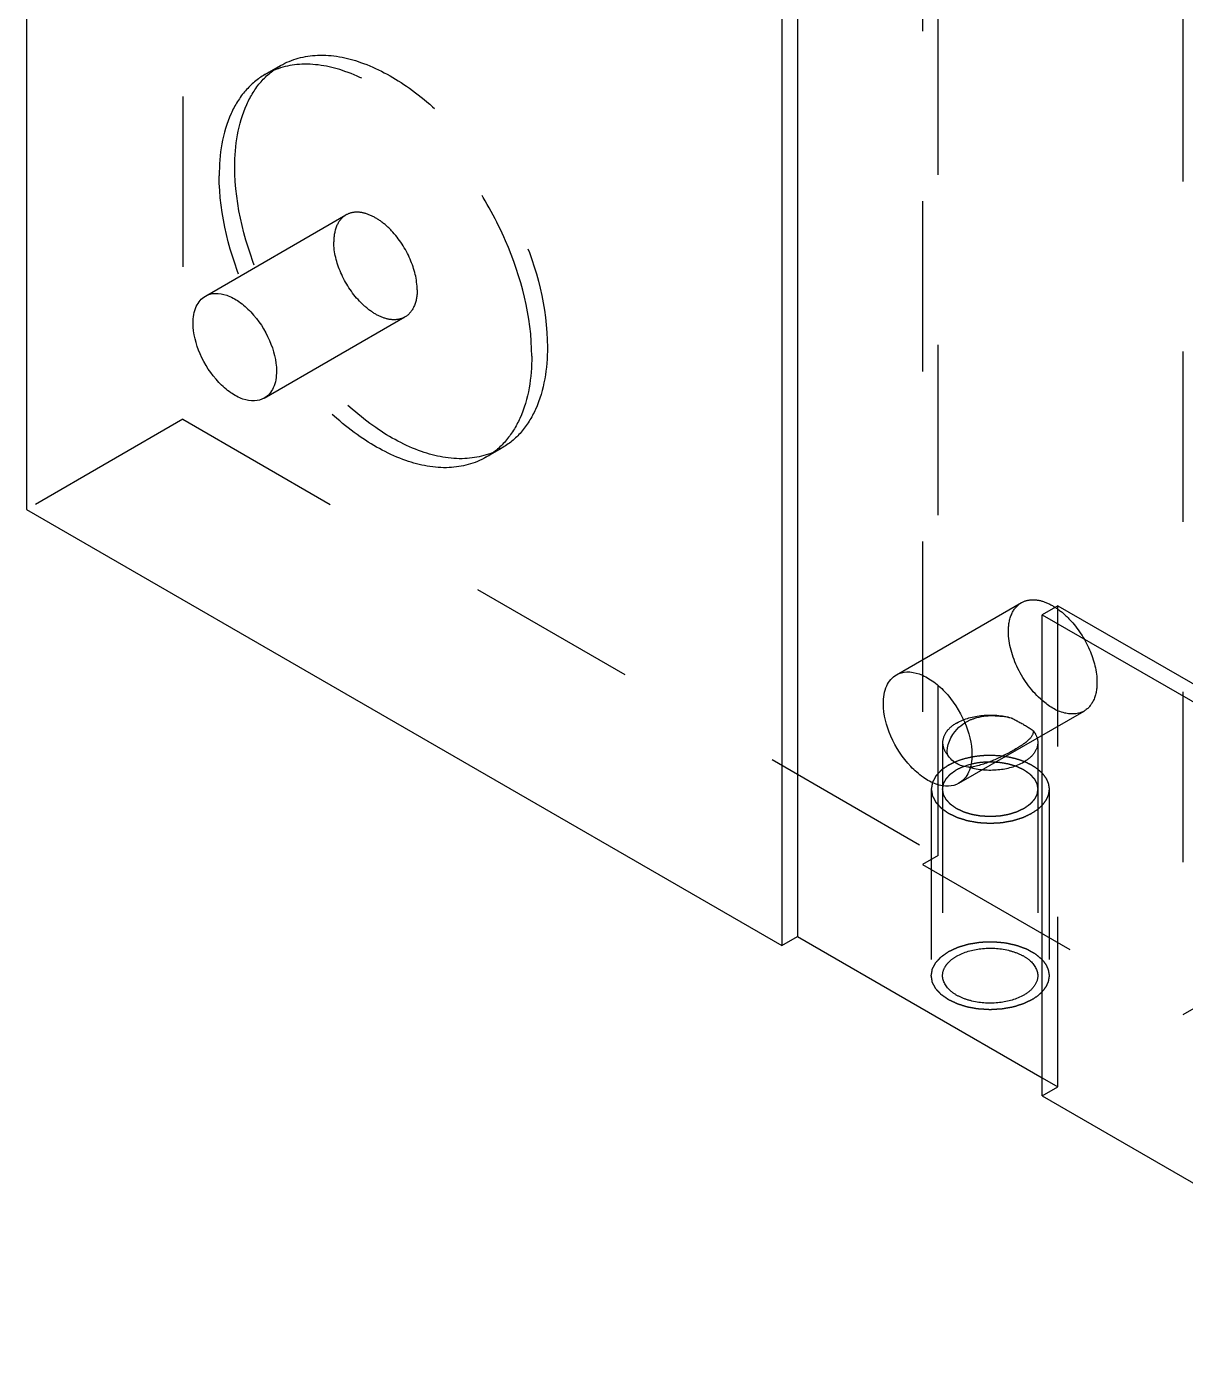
# Model space of a CAD drawing. Header units: millimetres. Extents: x 0 to 840, y 0 to 594.
# Drawn here: x 168.1 to 199.57, y 86.64 to 122.54 of the extents above; entities that cross this region are included whole.
import ezdxf

# ---------------------------------------------------------------- set-up
doc = ezdxf.new("R2010")
doc.units = ezdxf.units.MM
doc.header["$LTSCALE"] = 46.2
doc.linetypes.add('HIDDEN', pattern=[0.2, 0.1, -0.1])
doc.layers.get('0').update_dxf_attribs({"linetype": 'CONTINUOUS', "true_color": 0xffffff})
doc.layers.add('ASSI', color=7, linetype='CONTINUOUS', true_color=0xffffff)
doc.layers.add('DEFAULT_2', color=6, linetype='HIDDEN', true_color=0xff00ff)

msp = doc.modelspace()

# ---------------------------------------------------------------- linework, layer by layer
at = {"color": 7, "linetype": 'CONTINUOUS', "true_color": 0xffffff}
for p, q in [((168.101, 155.146), (168.101, 109.422)), ((188.607, 143.307), (188.607, 97.583)), ((189.032, 143.552), (189.032, 97.828)), ((168.101, 109.422), (188.607, 97.583)), ((196.103, 106.81), (195.678, 106.565)), ((196.103, 106.81), (230.61, 86.888)), ((195.678, 93.501), (195.678, 106.565)), ((195.678, 106.565), (230.185, 86.643)), ((188.607, 97.583), (189.032, 97.828)), ((189.032, 97.828), (195.678, 93.991)), ((195.678, 93.501), (204.871, 88.194))]:
    msp.add_line(p, q, dxfattribs=at)
msp.add_open_spline([(193.545, 102.45), (193.606, 102.473), (193.674, 102.495), (193.745, 102.513)], degree=3, dxfattribs=at)
at = {"layer": 'ASSI', "color": 6, "linetype": 'HIDDEN', "true_color": 0xff00ff}
for p, q in [((174.576, 121.232), (175.001, 121.477)), ((172.958, 115.217), (176.776, 117.421)), ((174.558, 112.446), (178.376, 114.65)), ((180.576, 110.84), (181.001, 111.085)), ((191.717, 104.934), (195.111, 106.894)), ((193.417, 101.99), (196.811, 103.949)), ((192.972, 103.096), (192.972, 96.767)), ((195.556, 103.096), (195.556, 96.767))]:
    msp.add_line(p, q, dxfattribs=at)
at = {"layer": 'ASSI', "color": 7, "linetype": 'CONTINUOUS', "true_color": 0xffffff}
msp.add_arc((193.573, 103.709), 1.288, 275.4138, 276.8098, dxfattribs=at)
at = {"layer": 'ASSI', "color": 6, "linetype": 'HIDDEN', "true_color": 0xff00ff}
msp.add_arc((193.555, 103.856), 1.436, 276.8429, 279.9359, dxfattribs=at)
for points, knots in [([(175.001, 121.477), (175.3, 121.65), (176.053, 121.843), (177.265, 121.601), (178.504, 120.924), (179.691, 119.873), (180.74, 118.53), (181.803, 116.564), (182.243, 114.903), (182.243, 113.831)], [0, 0, 0, 0, 0.087054, 0.186661, 0.304212, 0.43821, 0.58291, 0.730429, 1, 1, 1, 1]), ([(173.758, 118.73), (173.758, 119.303), (173.88, 120.147), (174.432, 121.051), (174.803, 121.363), (175.001, 121.477)], [0, 0, 0, 0, 0.547701, 0.781554, 1, 1, 1, 1]), ([(181.819, 113.586), (181.819, 114.658), (181.379, 116.319), (180.316, 118.285), (179.266, 119.628), (178.079, 120.679), (176.841, 121.356), (175.629, 121.598), (174.876, 121.405), (174.576, 121.232)], [0, 0, 0, 0, 0.26957, 0.41709, 0.561788, 0.695785, 0.813338, 0.912946, 1, 1, 1, 1]), ([(174.576, 121.232), (174.379, 121.118), (174.008, 120.806), (173.456, 119.902), (173.334, 119.058), (173.334, 118.485)], [0, 0, 0, 0, 0.218448, 0.452287, 1, 1, 1, 1]), ([(180.576, 110.84), (180.277, 110.667), (179.524, 110.473), (178.312, 110.716), (177.073, 111.392), (175.886, 112.443), (174.837, 113.787), (173.774, 115.753), (173.334, 117.414), (173.334, 118.485)], [0, 0, 0, 0, 0.087054, 0.186662, 0.304215, 0.438212, 0.58291, 0.73043, 1, 1, 1, 1]), ([(181.001, 111.085), (180.701, 110.912), (179.948, 110.718), (178.736, 110.961), (177.498, 111.637), (176.311, 112.688), (175.261, 114.032), (174.199, 115.998), (173.758, 117.658), (173.758, 118.73)], [0, 0, 0, 0, 0.087054, 0.186661, 0.304212, 0.43821, 0.58291, 0.730429, 1, 1, 1, 1]), ([(176.776, 117.421), (176.668, 117.359), (176.482, 117.126), (176.445, 116.842), (176.445, 116.689)], [0, 0, 0, 0, 0.449173, 1, 1, 1, 1]), ([(178.708, 115.383), (178.708, 115.668), (178.551, 116.261), (178.144, 116.89), (177.711, 117.274), (177.38, 117.454), (177.057, 117.519), (176.856, 117.467), (176.776, 117.421)], [0, 0, 0, 0, 0.269887, 0.56131, 0.69545, 0.813135, 0.912852, 1, 1, 1, 1]), ([(178.376, 114.65), (178.296, 114.604), (178.096, 114.552), (177.772, 114.617), (177.442, 114.797), (177.009, 115.182), (176.602, 115.811), (176.445, 116.403), (176.445, 116.689)], [0, 0, 0, 0, 0.087148, 0.186865, 0.30455, 0.43869, 0.730113, 1, 1, 1, 1]), ([(178.708, 115.383), (178.708, 115.23), (178.671, 114.946), (178.484, 114.712), (178.376, 114.65)], [0, 0, 0, 0, 0.550827, 1, 1, 1, 1]), ([(182.243, 113.831), (182.243, 113.258), (182.121, 112.414), (181.569, 111.51), (181.199, 111.199), (181.001, 111.085)], [0, 0, 0, 0, 0.547701, 0.781554, 1, 1, 1, 1]), ([(181.819, 113.586), (181.819, 113.013), (181.697, 112.169), (181.145, 111.265), (180.774, 110.954), (180.576, 110.84)], [0, 0, 0, 0, 0.547713, 0.781552, 1, 1, 1, 1]), ([(193.351, 103.624), (193.562, 103.746), (194.068, 103.876), (194.582, 103.837), (194.834, 103.766)], [0, 0, 0, 0, 0.48302, 1, 1, 1, 1]), ([(193.575, 103.632), (193.658, 103.685), (194.054, 103.862), (194.513, 103.84), (194.834, 103.766)], [0, 0, 0, 0, 0.230998, 1, 1, 1, 1]), ([(194.834, 103.766), (194.895, 103.735), (195.096, 103.63), (195.295, 103.519), (195.424, 103.425)], [0, 0, 0, 0, 0.298888, 1, 1, 1, 1]), ([(193.351, 103.624), (193.244, 103.562), (193.06, 103.421), (192.972, 103.197), (192.972, 103.096)], [0, 0, 0, 0, 0.550851, 1, 1, 1, 1]), ([(195.424, 103.425), (195.449, 103.338), (195.338, 103.176), (195.152, 103.043), (194.857, 102.856), (194.415, 102.629), (194.019, 102.479), (193.803, 102.441)], [0, 0, 0, 0, 0.138159, 0.23865, 0.362569, 0.665176, 1, 1, 1, 1]), ([(195.424, 103.425), (195.445, 103.4), (195.516, 103.305), (195.556, 103.183), (195.556, 103.096)], [0, 0, 0, 0, 0.270294, 1, 1, 1, 1]), ([(192.972, 103.096), (192.972, 103.068), (192.984, 102.948), (193.045, 102.837), (193.105, 102.767)], [0, 0, 0, 0, 0.237866, 1, 1, 1, 1]), ([(195.556, 103.096), (195.556, 102.996), (195.468, 102.771), (195.285, 102.63), (195.178, 102.569)], [0, 0, 0, 0, 0.449149, 1, 1, 1, 1]), ([(193.695, 102.427), (193.946, 102.355), (194.461, 102.316), (194.966, 102.447), (195.178, 102.569)], [0, 0, 0, 0, 0.51698, 1, 1, 1, 1]), ([(193.093, 97.082), (193.11, 97.102), (193.185, 97.185), (193.277, 97.251), (193.351, 97.294)], [0, 0, 0, 0, 0.232697, 1, 1, 1, 1]), ([(193.351, 97.294), (193.55, 97.409), (194.028, 97.538), (194.632, 97.509), (195.076, 97.359), (195.395, 97.171), (195.556, 96.923), (195.556, 96.767)], [0, 0, 0, 0, 0.271075, 0.563783, 0.698515, 0.816717, 1, 1, 1, 1]), ([(192.972, 96.767), (192.972, 96.85), (193.008, 96.965), (193.074, 97.058), (193.093, 97.082)], [0, 0, 0, 0, 0.730481, 1, 1, 1, 1]), ([(195.178, 96.239), (194.978, 96.124), (194.5, 95.995), (193.896, 96.024), (193.452, 96.174), (193.133, 96.362), (192.972, 96.611), (192.972, 96.767)], [0, 0, 0, 0, 0.271075, 0.563783, 0.698515, 0.816717, 1, 1, 1, 1]), ([(195.556, 96.767), (195.556, 96.666), (195.468, 96.441), (195.285, 96.301), (195.178, 96.239)], [0, 0, 0, 0, 0.449171, 1, 1, 1, 1])]:
    msp.add_open_spline(points, degree=3, knots=knots, dxfattribs=at)
at = {"layer": 'ASSI', "color": 7, "linetype": 'CONTINUOUS', "true_color": 0xffffff}
for points, knots in [([(172.958, 115.217), (173.038, 115.263), (173.239, 115.315), (173.562, 115.25), (173.892, 115.07), (174.325, 114.685), (174.732, 114.056), (174.889, 113.464), (174.889, 113.178)], [0, 0, 0, 0, 0.087148, 0.186862, 0.304539, 0.43868, 0.730127, 1, 1, 1, 1]), ([(172.627, 114.484), (172.627, 114.637), (172.664, 114.921), (172.85, 115.155), (172.958, 115.217)], [0, 0, 0, 0, 0.550827, 1, 1, 1, 1]), ([(174.558, 112.446), (174.478, 112.4), (174.277, 112.348), (173.954, 112.413), (173.624, 112.593), (173.191, 112.977), (172.784, 113.606), (172.627, 114.199), (172.627, 114.484)], [0, 0, 0, 0, 0.087148, 0.186862, 0.304539, 0.43868, 0.730127, 1, 1, 1, 1]), ([(174.889, 113.178), (174.889, 113.025), (174.852, 112.741), (174.666, 112.508), (174.558, 112.446)], [0, 0, 0, 0, 0.550827, 1, 1, 1, 1]), ([(191.365, 104.156), (191.365, 104.318), (191.404, 104.62), (191.603, 104.868), (191.717, 104.934)], [0, 0, 0, 0, 0.550827, 1, 1, 1, 1]), ([(191.717, 104.934), (191.802, 104.983), (192.015, 105.038), (192.359, 104.969), (192.71, 104.778), (193.17, 104.369), (193.602, 103.701), (193.769, 103.072), (193.769, 102.768)], [0, 0, 0, 0, 0.087148, 0.186862, 0.304539, 0.43868, 0.730127, 1, 1, 1, 1]), ([(193.417, 101.99), (193.332, 101.941), (193.119, 101.886), (192.775, 101.955), (192.425, 102.146), (191.964, 102.555), (191.532, 103.223), (191.365, 103.852), (191.365, 104.156)], [0, 0, 0, 0, 0.087148, 0.186862, 0.304539, 0.43868, 0.730127, 1, 1, 1, 1]), ([(193.105, 102.767), (193.065, 103.012), (193.24, 103.374), (193.499, 103.584), (193.575, 103.632)], [0, 0, 0, 0, 0.735437, 1, 1, 1, 1]), ([(193.769, 102.768), (193.769, 102.606), (193.73, 102.304), (193.532, 102.056), (193.417, 101.99)], [0, 0, 0, 0, 0.550827, 1, 1, 1, 1])]:
    msp.add_open_spline(points, degree=3, knots=knots, dxfattribs=at)
for points in [[(193.382, 102.509), (193.27, 102.567), (193.171, 102.66), (193.105, 102.767)], [(193.528, 102.453), (193.478, 102.467), (193.429, 102.485), (193.382, 102.509)], [(193.695, 102.427), (193.639, 102.43), (193.583, 102.439), (193.528, 102.453)]]:
    msp.add_open_spline(points, degree=3, dxfattribs=at)
at = {"layer": 'DEFAULT_2', "color": 6, "linetype": 'HIDDEN', "true_color": 0xff00ff}
for p, q in [((172.344, 157.596), (172.344, 111.872)), ((192.426, 145.512), (192.426, 99.788)), ((192.85, 100.033), (192.85, 145.267)), ((199.497, 141.429), (199.497, 95.705)), ((172.344, 111.872), (168.101, 109.422)), ((172.344, 111.872), (192.85, 100.033)), ((196.103, 93.746), (196.103, 106.81)), ((192.664, 101.83), (192.664, 96.767)), ((195.864, 101.83), (195.864, 96.767)), ((192.85, 100.033), (192.426, 99.788)), ((192.426, 99.788), (199.497, 95.705)), ((199.921, 95.95), (199.497, 95.705)), ((195.678, 93.991), (196.103, 93.746)), ((195.678, 93.501), (196.103, 93.746))]:
    msp.add_line(p, q, dxfattribs=at)
for points, knots in [([(195.111, 106.894), (195.196, 106.943), (195.41, 106.998), (195.753, 106.929), (196.104, 106.737), (196.564, 106.329), (196.996, 105.661), (197.163, 105.031), (197.163, 104.728)], [0, 0, 0, 0, 0.087148, 0.186862, 0.304539, 0.43868, 0.730127, 1, 1, 1, 1]), ([(194.759, 106.116), (194.759, 106.278), (194.799, 106.58), (194.997, 106.828), (195.111, 106.894)], [0, 0, 0, 0, 0.550827, 1, 1, 1, 1]), ([(195.678, 104.236), (195.401, 104.474), (194.97, 105.062), (194.759, 105.769), (194.759, 106.116)], [0, 0, 0, 0, 0.513183, 1, 1, 1, 1]), ([(197.163, 104.728), (197.163, 104.565), (197.124, 104.263), (196.926, 104.016), (196.811, 103.949)], [0, 0, 0, 0, 0.550827, 1, 1, 1, 1]), ([(196.811, 103.949), (196.659, 103.861), (196.204, 103.85), (195.854, 104.085), (195.678, 104.236)], [0, 0, 0, 0, 0.431121, 1, 1, 1, 1]), ([(193.766, 102.708), (193.833, 102.719), (193.966, 102.74), (194.256, 102.762), (194.461, 102.747), (194.606, 102.733)], [0, 0, 0, 0, 0.25, 0.5, 1, 1, 1, 1]), ([(194.606, 102.733), (194.661, 102.723), (194.772, 102.707), (194.93, 102.669), (195.059, 102.632), (195.156, 102.594), (195.233, 102.568), (195.294, 102.533), (195.382, 102.492), (195.479, 102.429), (195.589, 102.349), (195.648, 102.291), (195.679, 102.262)], [0, 0, 0, 0, 0.125, 0.25, 0.375, 0.4375, 0.5, 0.5625, 0.625, 0.75, 0.875, 1, 1, 1, 1]), ([(193.133, 102.483), (193.1, 102.46), (193.05, 102.426), (192.985, 102.379), (192.931, 102.346), (192.899, 102.304), (192.86, 102.265), (192.825, 102.225), (192.783, 102.186), (192.765, 102.142), (192.741, 102.099), (192.72, 102.056), (192.691, 102.014), (192.689, 101.967), (192.679, 101.922), (192.673, 101.876), (192.66, 101.83), (192.673, 101.785), (192.679, 101.74), (192.688, 101.696), (192.69, 101.65), (192.718, 101.608), (192.739, 101.564), (192.764, 101.522), (192.781, 101.477), (192.823, 101.439), (192.858, 101.398), (192.896, 101.359), (192.928, 101.318), (192.983, 101.284), (193.032, 101.248), (193.083, 101.213), (193.13, 101.175), (193.194, 101.149), (193.253, 101.12), (193.315, 101.092), (193.372, 101.061), (193.444, 101.042), (193.535, 101.013), (193.646, 100.972), (193.8, 100.954), (193.945, 100.919), (194.107, 100.919), (194.265, 100.901), (194.419, 100.918), (194.577, 100.918), (194.723, 100.953), (194.878, 100.971), (195.01, 101.021), (195.154, 101.056), (195.271, 101.12), (195.355, 101.158), (195.396, 101.177)], [0, 0, 0, 0, 0.03125, 0.046875, 0.0625, 0.078125, 0.09375, 0.109375, 0.125, 0.140625, 0.15625, 0.171875, 0.1875, 0.203125, 0.21875, 0.234375, 0.25, 0.265625, 0.28125, 0.296875, 0.3125, 0.328125, 0.34375, 0.359375, 0.375, 0.390625, 0.40625, 0.421875, 0.4375, 0.453125, 0.46875, 0.484375, 0.5, 0.515625, 0.53125, 0.546875, 0.5625, 0.578125, 0.59375, 0.625, 0.65625, 0.6875, 0.71875, 0.75, 0.78125, 0.8125, 0.84375, 0.875, 0.90625, 0.9375, 0.96875, 1, 1, 1, 1]), ([(195.178, 101.303), (195.145, 101.287), (195.079, 101.258), (194.987, 101.207), (194.87, 101.178), (194.764, 101.137), (194.639, 101.123), (194.522, 101.094), (194.392, 101.094), (194.264, 101.08), (194.139, 101.094), (194.012, 101.094), (193.894, 101.122), (193.769, 101.136), (193.662, 101.177), (193.545, 101.205), (193.452, 101.258), (193.345, 101.3), (193.284, 101.35), (193.231, 101.387), (193.188, 101.414), (193.162, 101.448), (193.131, 101.479), (193.102, 101.512), (193.068, 101.543), (193.054, 101.579), (193.034, 101.613), (193.017, 101.648), (192.994, 101.682), (192.992, 101.72), (192.984, 101.756), (192.98, 101.793), (192.969, 101.83), (192.979, 101.866), (192.984, 101.903), (192.992, 101.939), (192.993, 101.976), (193.016, 102.01), (193.033, 102.045), (193.052, 102.079), (193.066, 102.115), (193.1, 102.146), (193.128, 102.179), (193.159, 102.211), (193.185, 102.244), (193.23, 102.271), (193.282, 102.31), (193.324, 102.339), (193.351, 102.358)], [0, 0, 0, 0, 0.03125, 0.0625, 0.09375, 0.125, 0.15625, 0.1875, 0.21875, 0.25, 0.28125, 0.3125, 0.34375, 0.375, 0.40625, 0.4375, 0.46875, 0.5, 0.53125, 0.546875, 0.5625, 0.578125, 0.59375, 0.609375, 0.625, 0.640625, 0.65625, 0.671875, 0.6875, 0.703125, 0.71875, 0.734375, 0.75, 0.765625, 0.78125, 0.796875, 0.8125, 0.828125, 0.84375, 0.859375, 0.875, 0.890625, 0.90625, 0.921875, 0.9375, 0.953125, 0.96875, 1, 1, 1, 1]), ([(193.133, 102.483), (193.145, 102.49), (193.167, 102.503), (193.226, 102.534), (193.262, 102.55), (193.293, 102.564)], [0, 0, 0, 0, 0.25, 0.5, 1, 1, 1, 1]), ([(194.258, 102.576), (194.321, 102.573), (194.415, 102.569), (194.54, 102.559), (194.629, 102.541), (194.721, 102.528), (194.808, 102.505), (194.892, 102.477), (194.981, 102.455), (195.05, 102.417), (195.125, 102.384), (195.196, 102.348), (195.253, 102.304), (195.317, 102.263), (195.366, 102.216), (195.409, 102.166), (195.462, 102.119), (195.482, 102.065), (195.513, 102.014), (195.537, 101.961), (195.542, 101.906), (195.556, 101.852), (195.551, 101.797), (195.539, 101.742), (195.537, 101.685), (195.503, 101.634), (195.479, 101.582), (195.447, 101.53), (195.398, 101.482), (195.357, 101.431), (195.28, 101.373), (195.218, 101.331), (195.178, 101.303)], [0, 0, 0, 0, 0.0625, 0.09375, 0.125, 0.15625, 0.1875, 0.21875, 0.25, 0.28125, 0.3125, 0.34375, 0.375, 0.40625, 0.4375, 0.46875, 0.5, 0.53125, 0.5625, 0.59375, 0.625, 0.65625, 0.6875, 0.71875, 0.75, 0.78125, 0.8125, 0.84375, 0.875, 0.90625, 0.9375, 1, 1, 1, 1]), ([(195.679, 102.262), (195.704, 102.228), (195.743, 102.177), (195.791, 102.108), (195.81, 102.054), (195.837, 102.001), (195.849, 101.944), (195.855, 101.888), (195.869, 101.831), (195.855, 101.776), (195.85, 101.72), (195.839, 101.665), (195.811, 101.61), (195.792, 101.554), (195.744, 101.484), (195.704, 101.433), (195.679, 101.398)], [0, 0, 0, 0, 0.125, 0.1875, 0.25, 0.3125, 0.375, 0.4375, 0.5, 0.5625, 0.625, 0.6875, 0.75, 0.8125, 0.875, 1, 1, 1, 1]), ([(193.133, 97.42), (193.181, 97.442), (193.277, 97.487), (193.395, 97.544), (193.509, 97.575), (193.593, 97.6), (193.675, 97.628), (193.765, 97.64), (193.854, 97.654), (193.943, 97.669), (194.033, 97.681), (194.128, 97.682), (194.222, 97.685), (194.348, 97.692), (194.499, 97.673), (194.653, 97.666), (194.77, 97.638), (194.858, 97.619), (194.948, 97.602), (195.028, 97.575), (195.106, 97.546), (195.184, 97.518), (195.264, 97.491), (195.328, 97.45), (195.396, 97.413), (195.489, 97.363), (195.574, 97.288), (195.644, 97.228), (195.679, 97.198)], [0, 0, 0, 0, 0.0625, 0.125, 0.15625, 0.1875, 0.21875, 0.25, 0.28125, 0.3125, 0.34375, 0.375, 0.40625, 0.4375, 0.5, 0.5625, 0.59375, 0.625, 0.65625, 0.6875, 0.71875, 0.75, 0.78125, 0.8125, 0.84375, 0.875, 0.9375, 1, 1, 1, 1]), ([(195.396, 96.113), (195.355, 96.094), (195.295, 96.065), (195.214, 96.028), (195.157, 95.997), (195.085, 95.978), (194.994, 95.95), (194.883, 95.909), (194.728, 95.89), (194.583, 95.855), (194.422, 95.855), (194.263, 95.837), (194.11, 95.855), (193.951, 95.855), (193.805, 95.889), (193.651, 95.907), (193.54, 95.948), (193.448, 95.977), (193.377, 95.995), (193.318, 96.027), (193.255, 96.055), (193.195, 96.085), (193.129, 96.112), (193.084, 96.149), (193.033, 96.183), (192.985, 96.218), (192.931, 96.251), (192.899, 96.293), (192.86, 96.332), (192.825, 96.372), (192.783, 96.411), (192.765, 96.455), (192.741, 96.498), (192.72, 96.541), (192.691, 96.583), (192.689, 96.63), (192.679, 96.675), (192.673, 96.721), (192.66, 96.767), (192.673, 96.811), (192.679, 96.856), (192.688, 96.901), (192.69, 96.947), (192.718, 96.989), (192.739, 97.032), (192.764, 97.075), (192.781, 97.12), (192.823, 97.158), (192.858, 97.198), (192.896, 97.238), (192.928, 97.279), (192.983, 97.313), (193.048, 97.361), (193.099, 97.396), (193.133, 97.42)], [0, 0, 0, 0, 0.03125, 0.046875, 0.0625, 0.078125, 0.09375, 0.125, 0.15625, 0.1875, 0.21875, 0.25, 0.28125, 0.3125, 0.34375, 0.375, 0.40625, 0.421875, 0.4375, 0.453125, 0.46875, 0.484375, 0.5, 0.515625, 0.53125, 0.546875, 0.5625, 0.578125, 0.59375, 0.609375, 0.625, 0.640625, 0.65625, 0.671875, 0.6875, 0.703125, 0.71875, 0.734375, 0.75, 0.765625, 0.78125, 0.796875, 0.8125, 0.828125, 0.84375, 0.859375, 0.875, 0.890625, 0.90625, 0.921875, 0.9375, 0.953125, 0.96875, 1, 1, 1, 1]), ([(195.679, 97.198), (195.704, 97.164), (195.743, 97.113), (195.791, 97.045), (195.81, 96.99), (195.837, 96.937), (195.849, 96.881), (195.855, 96.824), (195.869, 96.767), (195.855, 96.712), (195.85, 96.657), (195.839, 96.601), (195.811, 96.547), (195.792, 96.491), (195.744, 96.421), (195.704, 96.369), (195.679, 96.335)], [0, 0, 0, 0, 0.125, 0.1875, 0.25, 0.3125, 0.375, 0.4375, 0.5, 0.5625, 0.625, 0.6875, 0.75, 0.8125, 0.875, 1, 1, 1, 1])]:
    msp.add_open_spline(points, degree=3, knots=knots, dxfattribs=at)
for points in [[(193.293, 102.564), (193.366, 102.595), (193.514, 102.653), (193.681, 102.69), (193.766, 102.708)], [(193.351, 102.358), (193.409, 102.39), (193.472, 102.42), (193.545, 102.45)], [(193.745, 102.513), (193.825, 102.532), (193.992, 102.566), (194.168, 102.574), (194.258, 102.576)], [(195.679, 101.398), (195.64, 101.359), (195.562, 101.282), (195.452, 101.211), (195.396, 101.177)], [(195.679, 96.335), (195.64, 96.295), (195.562, 96.219), (195.452, 96.148), (195.396, 96.113)]]:
    msp.add_open_spline(points, degree=3, dxfattribs=at)

doc.saveas('drawing.dxf')
